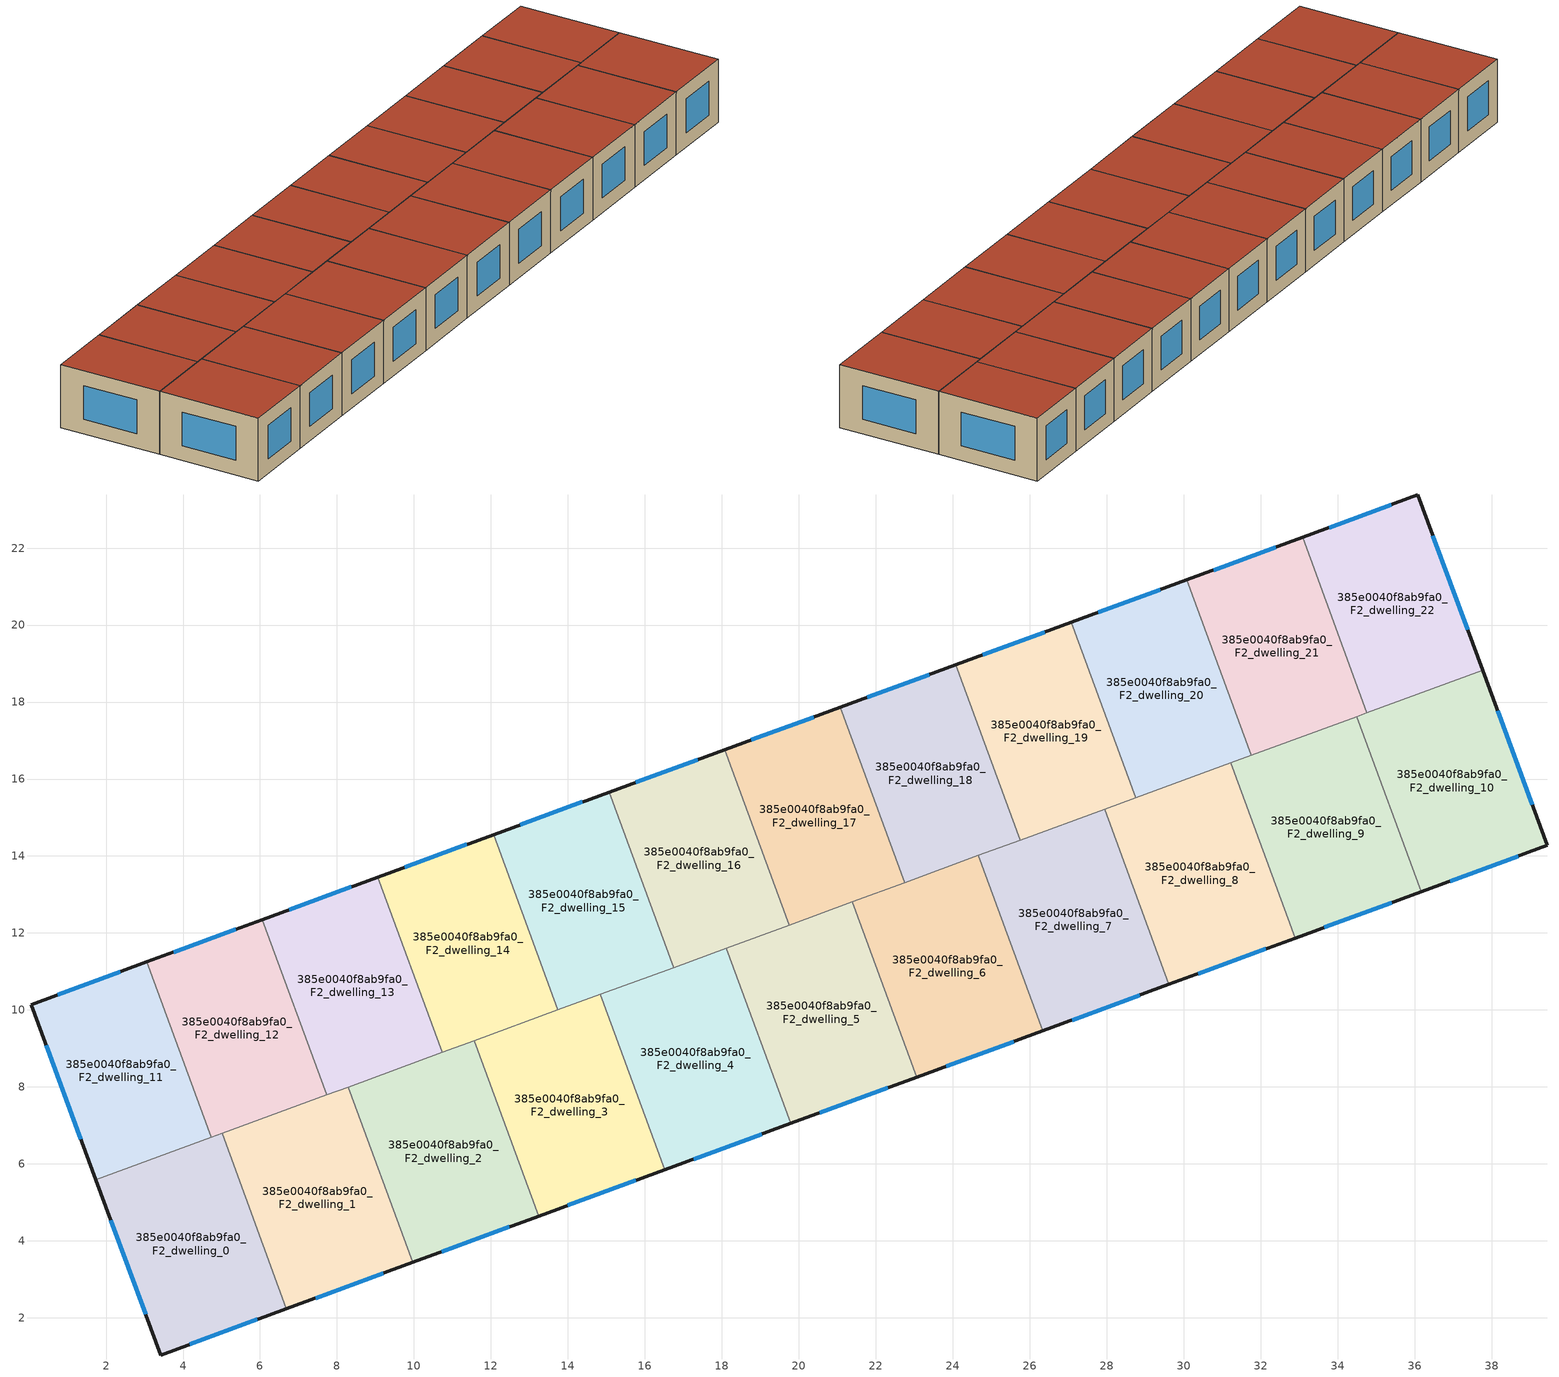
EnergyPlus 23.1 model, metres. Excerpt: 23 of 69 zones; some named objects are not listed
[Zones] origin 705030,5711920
385e0040f8ab9fa0_F2_dwelling_0
 floor to 385e0040f8ab9fa0_F1_dwelling_0 (EU_floor_Construction): 5.01,6.79 6.69,2.24 3.42,1.03 1.73,5.59 z6
 wall outside (EU_wall_Construction): 1.73,5.59 3.42,1.03 6.69,2.24 z6:9
 wall to 385e0040f8ab9fa0_F2_dwelling_1 (EU_wall_Construction): 6.69,2.24 5.01,6.79 z6:9
 wall to 385e0040f8ab9fa0_F2_dwelling_11 (EU_wall_Construction): 4.73,6.69 1.73,5.59 z6:9
 wall to 385e0040f8ab9fa0_F2_dwelling_12 (EU_wall_Construction): 5.01,6.79 4.73,6.69 z6:9
 window (EU_Window_Construction): 4.17,1.31 5.93,1.96 / 2.12,4.53 3.03,2.09 z6.69:8.31
 roof outside (EU_roof_Construction): 6.69,2.24 5.01,6.79 1.73,5.59 3.42,1.03 z9
385e0040f8ab9fa0_F2_dwelling_1
 floor to 385e0040f8ab9fa0_F1_dwelling_1 (EU_floor_Construction): 8.29,8 9.96,3.44 6.69,2.24 5.01,6.79 z6
 wall outside (EU_wall_Construction): 6.69,2.24 9.96,3.44 z6:9
 wall to 385e0040f8ab9fa0_F2_dwelling_2 (EU_wall_Construction): 9.96,3.44 8.29,8 z6:9
 wall to 385e0040f8ab9fa0_F2_dwelling_12 (EU_wall_Construction): 7.74,7.79 5.01,6.79 z6:9
 wall to 385e0040f8ab9fa0_F2_dwelling_13 (EU_wall_Construction): 8.29,8 7.74,7.79 z6:9
 window (EU_Window_Construction): 7.45,2.51 9.2,3.16 z6.69:8.31
 roof outside (EU_roof_Construction): 9.96,3.44 8.29,8 5.01,6.79 6.69,2.24 z9
385e0040f8ab9fa0_F2_dwelling_10
 floor to 385e0040f8ab9fa0_F1_dwelling_10 (EU_floor_Construction): 37.77,18.83 39.45,14.27 36.17,13.07 34.5,17.62 z6
 wall outside (EU_wall_Construction): 36.17,13.07 39.45,14.27 37.77,18.83 z6:9
 wall to 385e0040f8ab9fa0_F2_dwelling_9 (EU_wall_Construction): 34.5,17.62 36.17,13.07 z6:9
 wall to 385e0040f8ab9fa0_F2_dwelling_22 (EU_wall_Construction): 37.77,18.83 34.76,17.72 z6:9
 wall to 385e0040f8ab9fa0_F2_dwelling_21 (EU_wall_Construction): 34.76,17.72 34.5,17.62 z6:9
 window (EU_Window_Construction): 39.06,15.33 38.16,17.77 / 36.93,13.35 38.69,13.99 z6.69:8.31
 roof outside (EU_roof_Construction): 39.45,14.27 37.77,18.83 34.5,17.62 36.17,13.07 z9
385e0040f8ab9fa0_F2_dwelling_11
 floor to 385e0040f8ab9fa0_F1_dwelling_11 (EU_floor_Construction): 3.06,11.25 4.73,6.69 1.73,5.59 0.05,10.14 z6
 wall outside (EU_wall_Construction): 3.06,11.25 0.05,10.14 1.73,5.59 z6:9
 wall to 385e0040f8ab9fa0_F2_dwelling_12 (EU_wall_Construction): 4.73,6.69 3.06,11.25 z6:9
 window (EU_Window_Construction): 0.44,9.09 1.34,6.64 / 2.36,10.99 0.75,10.4 z6.69:8.31
 roof outside (EU_roof_Construction): 4.73,6.69 3.06,11.25 0.05,10.14 1.73,5.59 z9
385e0040f8ab9fa0_F2_dwelling_12
 floor to 385e0040f8ab9fa0_F1_dwelling_12 (EU_floor_Construction): 6.06,12.35 7.74,7.79 4.73,6.69 3.06,11.25 z6
 wall outside (EU_wall_Construction): 6.06,12.35 3.06,11.25 z6:9
 wall to 385e0040f8ab9fa0_F2_dwelling_13 (EU_wall_Construction): 7.74,7.79 6.06,12.35 z6:9
 window (EU_Window_Construction): 5.37,12.09 3.75,11.5 z6.69:8.31
 roof outside (EU_roof_Construction): 7.74,7.79 6.06,12.35 3.06,11.25 4.73,6.69 z9
385e0040f8ab9fa0_F2_dwelling_13
 floor to 385e0040f8ab9fa0_F1_dwelling_13 (EU_floor_Construction): 9.07,13.45 10.74,8.9 7.74,7.79 6.06,12.35 z6
 wall outside (EU_wall_Construction): 9.07,13.45 6.06,12.35 z6:9
 wall to 385e0040f8ab9fa0_F2_dwelling_14 (EU_wall_Construction): 10.74,8.9 9.07,13.45 z6:9
 wall to 385e0040f8ab9fa0_F2_dwelling_2 (EU_wall_Construction): 8.29,8 10.74,8.9 z6:9
 window (EU_Window_Construction): 8.37,13.2 6.76,12.6 z6.69:8.31
 roof outside (EU_roof_Construction): 10.74,8.9 9.07,13.45 6.06,12.35 7.74,7.79 z9
385e0040f8ab9fa0_F2_dwelling_14
 floor to 385e0040f8ab9fa0_F1_dwelling_14 (EU_floor_Construction): 12.07,14.55 13.74,10 10.74,8.9 9.07,13.45 z6
 wall outside (EU_wall_Construction): 12.07,14.55 9.07,13.45 z6:9
 wall to 385e0040f8ab9fa0_F2_dwelling_15 (EU_wall_Construction): 13.74,10 12.07,14.55 z6:9
 wall to 385e0040f8ab9fa0_F2_dwelling_3 (EU_wall_Construction): 11.57,9.2 13.74,10 z6:9
 wall to 385e0040f8ab9fa0_F2_dwelling_2 (EU_wall_Construction): 10.74,8.9 11.57,9.2 z6:9
 window (EU_Window_Construction): 11.37,14.3 9.76,13.71 z6.69:8.31
 roof outside (EU_roof_Construction): 13.74,10 12.07,14.55 9.07,13.45 10.74,8.9 z9
385e0040f8ab9fa0_F2_dwelling_15
 floor to 385e0040f8ab9fa0_F1_dwelling_15 (EU_floor_Construction): 15.07,15.66 16.74,11.1 13.74,10 12.07,14.55 z6
 wall outside (EU_wall_Construction): 15.07,15.66 12.07,14.55 z6:9
 wall to 385e0040f8ab9fa0_F2_dwelling_16 (EU_wall_Construction): 16.74,11.1 15.07,15.66 z6:9
 wall to 385e0040f8ab9fa0_F2_dwelling_4 (EU_wall_Construction): 14.84,10.4 16.74,11.1 z6:9
 wall to 385e0040f8ab9fa0_F2_dwelling_3 (EU_wall_Construction): 13.74,10 14.84,10.4 z6:9
 window (EU_Window_Construction): 14.38,15.4 12.76,14.81 z6.69:8.31
 roof outside (EU_roof_Construction): 16.74,11.1 15.07,15.66 12.07,14.55 13.74,10 z9
385e0040f8ab9fa0_F2_dwelling_16
 floor to 385e0040f8ab9fa0_F1_dwelling_16 (EU_floor_Construction): 18.07,16.76 19.75,12.21 16.74,11.1 15.07,15.66 z6
 wall outside (EU_wall_Construction): 18.07,16.76 15.07,15.66 z6:9
 wall to 385e0040f8ab9fa0_F2_dwelling_17 (EU_wall_Construction): 19.75,12.21 18.07,16.76 z6:9
 wall to 385e0040f8ab9fa0_F2_dwelling_5 (EU_wall_Construction): 18.12,11.61 19.75,12.21 z6:9
 wall to 385e0040f8ab9fa0_F2_dwelling_4 (EU_wall_Construction): 16.75,11.1 18.12,11.61 z6:9
 window (EU_Window_Construction): 17.38,16.51 15.77,15.91 z6.69:8.31
 roof outside (EU_roof_Construction): 19.75,12.21 18.07,16.76 15.07,15.66 16.74,11.1 z9
385e0040f8ab9fa0_F2_dwelling_17
 floor to 385e0040f8ab9fa0_F1_dwelling_17 (EU_floor_Construction): 21.08,17.87 22.75,13.31 19.75,12.21 18.07,16.76 z6
 wall outside (EU_wall_Construction): 21.08,17.87 18.07,16.76 z6:9
 wall to 385e0040f8ab9fa0_F2_dwelling_18 (EU_wall_Construction): 22.75,13.31 21.08,17.87 z6:9
 wall to 385e0040f8ab9fa0_F2_dwelling_6 (EU_wall_Construction): 21.39,12.81 22.75,13.31 z6:9
 wall to 385e0040f8ab9fa0_F2_dwelling_5 (EU_wall_Construction): 19.75,12.21 21.39,12.81 z6:9
 window (EU_Window_Construction): 20.38,17.61 18.77,17.02 z6.69:8.31
 roof outside (EU_roof_Construction): 22.75,13.31 21.08,17.87 18.07,16.76 19.75,12.21 z9
385e0040f8ab9fa0_F2_dwelling_18
 floor to 385e0040f8ab9fa0_F1_dwelling_18 (EU_floor_Construction): 24.08,18.97 25.76,14.41 22.75,13.31 21.08,17.87 z6
 wall outside (EU_wall_Construction): 24.08,18.97 21.08,17.87 z6:9
 wall to 385e0040f8ab9fa0_F2_dwelling_19 (EU_wall_Construction): 25.76,14.41 24.08,18.97 z6:9
 wall to 385e0040f8ab9fa0_F2_dwelling_7 (EU_wall_Construction): 24.67,14.01 25.76,14.41 z6:9
 wall to 385e0040f8ab9fa0_F2_dwelling_6 (EU_wall_Construction): 22.75,13.31 24.67,14.01 z6:9
 window (EU_Window_Construction): 23.39,18.71 21.77,18.12 z6.69:8.31
 roof outside (EU_roof_Construction): 25.76,14.41 24.08,18.97 21.08,17.87 22.75,13.31 z9
385e0040f8ab9fa0_F2_dwelling_19
 floor to 385e0040f8ab9fa0_F1_dwelling_19 (EU_floor_Construction): 27.08,20.07 28.76,15.51 25.76,14.41 24.08,18.97 z6
 wall outside (EU_wall_Construction): 27.08,20.07 24.08,18.97 z6:9
 wall to 385e0040f8ab9fa0_F2_dwelling_20 (EU_wall_Construction): 28.76,15.51 27.08,20.07 z6:9
 wall to 385e0040f8ab9fa0_F2_dwelling_8 (EU_wall_Construction): 27.95,15.22 28.76,15.51 z6:9
 wall to 385e0040f8ab9fa0_F2_dwelling_7 (EU_wall_Construction): 25.75,14.41 27.95,15.22 z6:9
 window (EU_Window_Construction): 26.39,19.82 24.78,19.22 z6.69:8.31
 roof outside (EU_roof_Construction): 28.76,15.51 27.08,20.07 24.08,18.97 25.76,14.41 z9
385e0040f8ab9fa0_F2_dwelling_2
 floor to 385e0040f8ab9fa0_F1_dwelling_2 (EU_floor_Construction): 11.57,9.2 13.24,4.64 9.96,3.44 8.29,8 z6
 wall outside (EU_wall_Construction): 9.96,3.44 13.24,4.64 z6:9
 wall to 385e0040f8ab9fa0_F2_dwelling_3 (EU_wall_Construction): 13.24,4.64 11.57,9.2 z6:9
 window (EU_Window_Construction): 10.72,3.72 12.48,4.36 z6.69:8.31
 roof outside (EU_roof_Construction): 13.24,4.64 11.57,9.2 8.29,8 9.96,3.44 z9
385e0040f8ab9fa0_F2_dwelling_20
 floor to 385e0040f8ab9fa0_F1_dwelling_20 (EU_floor_Construction): 30.09,21.17 31.76,16.62 28.76,15.51 27.08,20.07 z6
 wall outside (EU_wall_Construction): 30.09,21.17 27.08,20.07 z6:9
 wall to 385e0040f8ab9fa0_F2_dwelling_21 (EU_wall_Construction): 31.76,16.62 30.09,21.17 z6:9
 wall to 385e0040f8ab9fa0_F2_dwelling_9 (EU_wall_Construction): 31.22,16.42 31.76,16.62 z6:9
 wall to 385e0040f8ab9fa0_F2_dwelling_8 (EU_wall_Construction): 28.76,15.52 31.22,16.42 z6:9
 window (EU_Window_Construction): 29.39,20.92 27.78,20.33 z6.69:8.31
 roof outside (EU_roof_Construction): 31.76,16.62 30.09,21.17 27.08,20.07 28.76,15.51 z9
385e0040f8ab9fa0_F2_dwelling_21
 floor to 385e0040f8ab9fa0_F1_dwelling_21 (EU_floor_Construction): 33.09,22.28 34.76,17.72 31.76,16.62 30.09,21.17 z6
 wall outside (EU_wall_Construction): 33.09,22.28 30.09,21.17 z6:9
 wall to 385e0040f8ab9fa0_F2_dwelling_22 (EU_wall_Construction): 34.76,17.72 33.09,22.28 z6:9
 wall to 385e0040f8ab9fa0_F2_dwelling_9 (EU_wall_Construction): 31.76,16.62 34.5,17.62 z6:9
 window (EU_Window_Construction): 32.39,22.02 30.78,21.43 z6.69:8.31
 roof outside (EU_roof_Construction): 34.76,17.72 33.09,22.28 30.09,21.17 31.76,16.62 z9
385e0040f8ab9fa0_F2_dwelling_22
 floor to 385e0040f8ab9fa0_F1_dwelling_22 (EU_floor_Construction): 36.09,23.38 37.77,18.83 34.76,17.72 33.09,22.28 z6
 wall outside (EU_wall_Construction): 37.77,18.83 36.09,23.38 33.09,22.28 z6:9
 window (EU_Window_Construction): 37.38,19.88 36.48,22.33 / 35.39,23.12 33.78,22.53 z6.69:8.31
 roof outside (EU_roof_Construction): 37.77,18.83 36.09,23.38 33.09,22.28 34.76,17.72 z9
385e0040f8ab9fa0_F2_dwelling_3
 floor to 385e0040f8ab9fa0_F1_dwelling_3 (EU_floor_Construction): 14.84,10.4 16.52,5.85 13.24,4.64 11.57,9.2 z6
 wall outside (EU_wall_Construction): 13.24,4.64 16.52,5.85 z6:9
 wall to 385e0040f8ab9fa0_F2_dwelling_4 (EU_wall_Construction): 16.52,5.85 14.84,10.4 z6:9
 window (EU_Window_Construction): 14,4.92 15.76,5.57 z6.69:8.31
 roof outside (EU_roof_Construction): 16.52,5.85 14.84,10.4 11.57,9.2 13.24,4.64 z9
385e0040f8ab9fa0_F2_dwelling_4
 floor to 385e0040f8ab9fa0_F1_dwelling_4 (EU_floor_Construction): 18.12,11.61 19.79,7.05 16.52,5.85 14.84,10.4 z6
 wall outside (EU_wall_Construction): 16.52,5.85 19.79,7.05 z6:9
 wall to 385e0040f8ab9fa0_F2_dwelling_5 (EU_wall_Construction): 19.79,7.05 18.12,11.61 z6:9
 window (EU_Window_Construction): 17.27,6.13 19.03,6.77 z6.69:8.31
 roof outside (EU_roof_Construction): 19.79,7.05 18.12,11.61 14.84,10.4 16.52,5.85 z9
385e0040f8ab9fa0_F2_dwelling_5
 floor to 385e0040f8ab9fa0_F1_dwelling_5 (EU_floor_Construction): 21.39,12.81 23.07,8.25 19.79,7.05 18.12,11.61 z6
 wall outside (EU_wall_Construction): 19.79,7.05 23.07,8.25 z6:9
 wall to 385e0040f8ab9fa0_F2_dwelling_6 (EU_wall_Construction): 23.07,8.25 21.39,12.81 z6:9
 window (EU_Window_Construction): 20.55,7.33 22.31,7.98 z6.69:8.31
 roof outside (EU_roof_Construction): 23.07,8.25 21.39,12.81 18.12,11.61 19.79,7.05 z9
385e0040f8ab9fa0_F2_dwelling_6
 floor to 385e0040f8ab9fa0_F1_dwelling_6 (EU_floor_Construction): 24.67,14.01 26.34,9.46 23.07,8.25 21.39,12.81 z6
 wall outside (EU_wall_Construction): 23.07,8.25 26.34,9.46 z6:9
 wall to 385e0040f8ab9fa0_F2_dwelling_7 (EU_wall_Construction): 26.34,9.46 24.67,14.01 z6:9
 window (EU_Window_Construction): 23.83,8.53 25.58,9.18 z6.69:8.31
 roof outside (EU_roof_Construction): 26.34,9.46 24.67,14.01 21.39,12.81 23.07,8.25 z9
385e0040f8ab9fa0_F2_dwelling_7
 floor to 385e0040f8ab9fa0_F1_dwelling_7 (EU_floor_Construction): 27.95,15.22 29.62,10.66 26.34,9.46 24.67,14.01 z6
 wall outside (EU_wall_Construction): 26.34,9.46 29.62,10.66 z6:9
 wall to 385e0040f8ab9fa0_F2_dwelling_8 (EU_wall_Construction): 29.62,10.66 27.95,15.22 z6:9
 window (EU_Window_Construction): 27.1,9.74 28.86,10.38 z6.69:8.31
 roof outside (EU_roof_Construction): 29.62,10.66 27.95,15.22 24.67,14.01 26.34,9.46 z9
385e0040f8ab9fa0_F2_dwelling_8
 floor to 385e0040f8ab9fa0_F1_dwelling_8 (EU_floor_Construction): 31.22,16.42 32.9,11.87 29.62,10.66 27.95,15.22 z6
 wall outside (EU_wall_Construction): 29.62,10.66 32.9,11.87 z6:9
 wall to 385e0040f8ab9fa0_F2_dwelling_9 (EU_wall_Construction): 32.9,11.87 31.22,16.42 z6:9
 window (EU_Window_Construction): 30.38,10.94 32.14,11.59 z6.69:8.31
 roof outside (EU_roof_Construction): 32.9,11.87 31.22,16.42 27.95,15.22 29.62,10.66 z9
385e0040f8ab9fa0_F2_dwelling_9
 floor to 385e0040f8ab9fa0_F1_dwelling_9 (EU_floor_Construction): 34.5,17.62 36.17,13.07 32.9,11.87 31.22,16.42 z6
 wall outside (EU_wall_Construction): 32.9,11.87 36.17,13.07 z6:9
 window (EU_Window_Construction): 33.65,12.14 35.41,12.79 z6.69:8.31
 roof outside (EU_roof_Construction): 36.17,13.07 34.5,17.62 31.22,16.42 32.9,11.87 z9
[Building]
EU S2 Campaign: North Axis=0; Terrain=City; Solar Distribution=FullExterior
[Site:Location]
London: Latitude=51.5; Longitude=-0.5; Time Zone=0; Elevation=25
[SizingPeriod:WeatherFileDays]
AnnualSizingPeriod: Begin Month=1; Begin Day of Month=1; End Month=12; End Day of Month=31; Day of Week for Start Day=Monday; Use Weather File Daylight Saving Period=No; Use Weather File Rain and Snow Indicators=No
[MATERIAL]
EU_InternalMass_Material: Roughness=MediumRough; Thickness=0.1; Conductivity=1; Density=1800; Specific Heat=900; Thermal Absorptance=0.9; Solar Absorptance=0.7; Visible Absorptance=0.7
[MATERIAL:NOMASS] Roughness=MediumRough; Thermal Absorptance=0.9; Solar Absorptance=0.7; Visible Absorptance=0.7
Name | Thermal Resistance
EU_wall_NoMass | 0.635353
EU_roof_NoMass | 0.675062
EU_floor_NoMass | 1.96382
[WINDOWMATERIAL:SIMPLEGLAZINGSYSTEM]
EU_Window_SimpleGlazing: UFactor=2.96269; Solar Heat Gain Coefficient=0.76; Visible Transmittance=0.76
[CONSTRUCTION]
EU_wall_Construction: EU_wall_NoMass
EU_roof_Construction: EU_roof_NoMass
EU_floor_Construction: EU_floor_NoMass
EU_InternalMass_Construction: EU_InternalMass_Material
EU_Window_Construction: EU_Window_SimpleGlazing
[ZONE] Type=1; Multiplier=1; Ceiling Height=autocalculate; Floor Area=autocalculate; Part of Total Floor Area=Yes
Name | Volume
385e0040f8ab9fa0_F2_dwelling_0 | 50.825
385e0040f8ab9fa0_F2_dwelling_1; 385e0040f8ab9fa0_F2_dwelling_2 | 50.8147
385e0040f8ab9fa0_F2_dwelling_10 | 50.8242
385e0040f8ab9fa0_F2_dwelling_11 | 46.5872
385e0040f8ab9fa0_F2_dwelling_12 | 46.6047
385e0040f8ab9fa0_F2_dwelling_13 | 46.5842
385e0040f8ab9fa0_F2_dwelling_14; 385e0040f8ab9fa0_F2_dwelling_18 | 46.585
385e0040f8ab9fa0_F2_dwelling_15; 385e0040f8ab9fa0_F2_dwelling_19 | 46.5769
385e0040f8ab9fa0_F2_dwelling_16; 385e0040f8ab9fa0_F2_dwelling_20 | 46.59375
385e0040f8ab9fa0_F2_dwelling_17 | 46.604
385e0040f8ab9fa0_F2_dwelling_21 | 46.6055
385e0040f8ab9fa0_F2_dwelling_22 | 46.5806
385e0040f8ab9fa0_F2_dwelling_3 | 50.8279
385e0040f8ab9fa0_F2_dwelling_4 | 50.8096
385e0040f8ab9fa0_F2_dwelling_5 | 50.8293
385e0040f8ab9fa0_F2_dwelling_6; 385e0040f8ab9fa0_F2_dwelling_9 | 50.8044
385e0040f8ab9fa0_F2_dwelling_7 | 50.8271
385e0040f8ab9fa0_F2_dwelling_8 | 50.8286
[INTERNALMASS] Construction=EU_InternalMass_Construction
Name | Zone or ZoneList | Surface Area
385e0040f8ab9fa0_F2_dwelling_0_EU_InternalMass | 385e0040f8ab9fa0_F2_dwelling_0 | 16.9417
385e0040f8ab9fa0_F2_dwelling_1_EU_InternalMass | 385e0040f8ab9fa0_F2_dwelling_1 | 16.9381
385e0040f8ab9fa0_F2_dwelling_2_EU_InternalMass | 385e0040f8ab9fa0_F2_dwelling_2 | 16.9381
385e0040f8ab9fa0_F2_dwelling_3_EU_InternalMass | 385e0040f8ab9fa0_F2_dwelling_3 | 16.9426
385e0040f8ab9fa0_F2_dwelling_4_EU_InternalMass | 385e0040f8ab9fa0_F2_dwelling_4 | 16.9364
385e0040f8ab9fa0_F2_dwelling_5_EU_InternalMass | 385e0040f8ab9fa0_F2_dwelling_5 | 16.9426
385e0040f8ab9fa0_F2_dwelling_6_EU_InternalMass | 385e0040f8ab9fa0_F2_dwelling_6 | 16.9347
385e0040f8ab9fa0_F2_dwelling_7_EU_InternalMass | 385e0040f8ab9fa0_F2_dwelling_7 | 16.9426
385e0040f8ab9fa0_F2_dwelling_8_EU_InternalMass | 385e0040f8ab9fa0_F2_dwelling_8 | 16.9426
385e0040f8ab9fa0_F2_dwelling_9_EU_InternalMass | 385e0040f8ab9fa0_F2_dwelling_9 | 16.9347
385e0040f8ab9fa0_F2_dwelling_10_EU_InternalMass | 385e0040f8ab9fa0_F2_dwelling_10 | 16.9417
385e0040f8ab9fa0_F2_dwelling_11_EU_InternalMass | 385e0040f8ab9fa0_F2_dwelling_11 | 15.529
385e0040f8ab9fa0_F2_dwelling_12_EU_InternalMass | 385e0040f8ab9fa0_F2_dwelling_12 | 15.535
385e0040f8ab9fa0_F2_dwelling_13_EU_InternalMass | 385e0040f8ab9fa0_F2_dwelling_13 | 15.5281
385e0040f8ab9fa0_F2_dwelling_14_EU_InternalMass | 385e0040f8ab9fa0_F2_dwelling_14 | 15.5281
385e0040f8ab9fa0_F2_dwelling_15_EU_InternalMass | 385e0040f8ab9fa0_F2_dwelling_15 | 15.5259
385e0040f8ab9fa0_F2_dwelling_16_EU_InternalMass | 385e0040f8ab9fa0_F2_dwelling_16 | 15.5311
385e0040f8ab9fa0_F2_dwelling_17_EU_InternalMass | 385e0040f8ab9fa0_F2_dwelling_17 | 15.535
385e0040f8ab9fa0_F2_dwelling_18_EU_InternalMass | 385e0040f8ab9fa0_F2_dwelling_18 | 15.5281
385e0040f8ab9fa0_F2_dwelling_19_EU_InternalMass | 385e0040f8ab9fa0_F2_dwelling_19 | 15.5259
385e0040f8ab9fa0_F2_dwelling_20_EU_InternalMass | 385e0040f8ab9fa0_F2_dwelling_20 | 15.5311
385e0040f8ab9fa0_F2_dwelling_21_EU_InternalMass | 385e0040f8ab9fa0_F2_dwelling_21 | 15.535
385e0040f8ab9fa0_F2_dwelling_22_EU_InternalMass | 385e0040f8ab9fa0_F2_dwelling_22 | 15.5267
[OTHEREQUIPMENT] Fuel Type=Electricity; Design Level Calculation Method=Watts/Area; Power per Zone Floor Area=1; Fraction Latent=0; Fraction Radiant=0; Fraction Lost=0; Carbon Dioxide Generation Rate=0; EndUse Subcategory=EU_Step8_InternalGains
Name | Zone or ZoneList or Space or SpaceList | Schedule
EU_Step8_InternalGain_385e0040f8ab9fa0_F2_dwelling_0_f000 | 385e0040f8ab9fa0_F2_dwelling_0 | EU_Step8_GainSchedule_385e0040f8ab9fa0_F2_dwelling_0_f000
EU_Step8_InternalGain_385e0040f8ab9fa0_F2_dwelling_1_f000 | 385e0040f8ab9fa0_F2_dwelling_1 | EU_Step8_GainSchedule_385e0040f8ab9fa0_F2_dwelling_1_f000
EU_Step8_InternalGain_385e0040f8ab9fa0_F2_dwelling_2_f000 | 385e0040f8ab9fa0_F2_dwelling_2 | EU_Step8_GainSchedule_385e0040f8ab9fa0_F2_dwelling_2_f000
EU_Step8_InternalGain_385e0040f8ab9fa0_F2_dwelling_3_f000 | 385e0040f8ab9fa0_F2_dwelling_3 | EU_Step8_GainSchedule_385e0040f8ab9fa0_F2_dwelling_3_f000
EU_Step8_InternalGain_385e0040f8ab9fa0_F2_dwelling_4_f000 | 385e0040f8ab9fa0_F2_dwelling_4 | EU_Step8_GainSchedule_385e0040f8ab9fa0_F2_dwelling_4_f000
EU_Step8_InternalGain_385e0040f8ab9fa0_F2_dwelling_5_f000 | 385e0040f8ab9fa0_F2_dwelling_5 | EU_Step8_GainSchedule_385e0040f8ab9fa0_F2_dwelling_5_f000
EU_Step8_InternalGain_385e0040f8ab9fa0_F2_dwelling_6_f000 | 385e0040f8ab9fa0_F2_dwelling_6 | EU_Step8_GainSchedule_385e0040f8ab9fa0_F2_dwelling_6_f000
EU_Step8_InternalGain_385e0040f8ab9fa0_F2_dwelling_7_f000 | 385e0040f8ab9fa0_F2_dwelling_7 | EU_Step8_GainSchedule_385e0040f8ab9fa0_F2_dwelling_7_f000
EU_Step8_InternalGain_385e0040f8ab9fa0_F2_dwelling_8_f000 | 385e0040f8ab9fa0_F2_dwelling_8 | EU_Step8_GainSchedule_385e0040f8ab9fa0_F2_dwelling_8_f000
EU_Step8_InternalGain_385e0040f8ab9fa0_F2_dwelling_9_f000 | 385e0040f8ab9fa0_F2_dwelling_9 | EU_Step8_GainSchedule_385e0040f8ab9fa0_F2_dwelling_9_f000
EU_Step8_InternalGain_385e0040f8ab9fa0_F2_dwelling_10_f000 | 385e0040f8ab9fa0_F2_dwelling_10 | EU_Step8_GainSchedule_385e0040f8ab9fa0_F2_dwelling_10_f000
EU_Step8_InternalGain_385e0040f8ab9fa0_F2_dwelling_11_f000 | 385e0040f8ab9fa0_F2_dwelling_11 | EU_Step8_GainSchedule_385e0040f8ab9fa0_F2_dwelling_11_f000
EU_Step8_InternalGain_385e0040f8ab9fa0_F2_dwelling_12_f000 | 385e0040f8ab9fa0_F2_dwelling_12 | EU_Step8_GainSchedule_385e0040f8ab9fa0_F2_dwelling_12_f000
EU_Step8_InternalGain_385e0040f8ab9fa0_F2_dwelling_13_f000 | 385e0040f8ab9fa0_F2_dwelling_13 | EU_Step8_GainSchedule_385e0040f8ab9fa0_F2_dwelling_13_f000
EU_Step8_InternalGain_385e0040f8ab9fa0_F2_dwelling_14_f000 | 385e0040f8ab9fa0_F2_dwelling_14 | EU_Step8_GainSchedule_385e0040f8ab9fa0_F2_dwelling_14_f000
EU_Step8_InternalGain_385e0040f8ab9fa0_F2_dwelling_15_f000 | 385e0040f8ab9fa0_F2_dwelling_15 | EU_Step8_GainSchedule_385e0040f8ab9fa0_F2_dwelling_15_f000
EU_Step8_InternalGain_385e0040f8ab9fa0_F2_dwelling_16_f000 | 385e0040f8ab9fa0_F2_dwelling_16 | EU_Step8_GainSchedule_385e0040f8ab9fa0_F2_dwelling_16_f000
EU_Step8_InternalGain_385e0040f8ab9fa0_F2_dwelling_17_f000 | 385e0040f8ab9fa0_F2_dwelling_17 | EU_Step8_GainSchedule_385e0040f8ab9fa0_F2_dwelling_17_f000
EU_Step8_InternalGain_385e0040f8ab9fa0_F2_dwelling_18_f000 | 385e0040f8ab9fa0_F2_dwelling_18 | EU_Step8_GainSchedule_385e0040f8ab9fa0_F2_dwelling_18_f000
EU_Step8_InternalGain_385e0040f8ab9fa0_F2_dwelling_19_f000 | 385e0040f8ab9fa0_F2_dwelling_19 | EU_Step8_GainSchedule_385e0040f8ab9fa0_F2_dwelling_19_f000
EU_Step8_InternalGain_385e0040f8ab9fa0_F2_dwelling_20_f000 | 385e0040f8ab9fa0_F2_dwelling_20 | EU_Step8_GainSchedule_385e0040f8ab9fa0_F2_dwelling_20_f000
EU_Step8_InternalGain_385e0040f8ab9fa0_F2_dwelling_21_f000 | 385e0040f8ab9fa0_F2_dwelling_21 | EU_Step8_GainSchedule_385e0040f8ab9fa0_F2_dwelling_21_f000
EU_Step8_InternalGain_385e0040f8ab9fa0_F2_dwelling_22_f000 | 385e0040f8ab9fa0_F2_dwelling_22 | EU_Step8_GainSchedule_385e0040f8ab9fa0_F2_dwelling_22_f000
[ZONEVENTILATION:DESIGNFLOWRATE] Schedule=EU_AlwaysOn; Design Flow Rate Calculation Method=AirChanges/Hour; Air Changes per Hour=0.555504; Ventilation Type=Natural; Fan Pressure Rise=0; Fan Total Efficiency=1; Constant Term Coefficient=1; Temperature Term Coefficient=0; Velocity Term Coefficient=0; Velocity Squared Term Coefficient=0; Minimum Indoor Temperature=-100; Maximum Indoor Temperature=100; Delta Temperature=-100; Minimum Outdoor Temperature=-100; Maximum Outdoor Temperature=100; Maximum Wind Speed=40
Name | Zone or ZoneList or Space or SpaceList
EU_ConstantAir_385e0040f8ab9fa0_F2_dwelling_0 | 385e0040f8ab9fa0_F2_dwelling_0
EU_ConstantAir_385e0040f8ab9fa0_F2_dwelling_1 | 385e0040f8ab9fa0_F2_dwelling_1
EU_ConstantAir_385e0040f8ab9fa0_F2_dwelling_2 | 385e0040f8ab9fa0_F2_dwelling_2
EU_ConstantAir_385e0040f8ab9fa0_F2_dwelling_3 | 385e0040f8ab9fa0_F2_dwelling_3
EU_ConstantAir_385e0040f8ab9fa0_F2_dwelling_4 | 385e0040f8ab9fa0_F2_dwelling_4
EU_ConstantAir_385e0040f8ab9fa0_F2_dwelling_5 | 385e0040f8ab9fa0_F2_dwelling_5
EU_ConstantAir_385e0040f8ab9fa0_F2_dwelling_6 | 385e0040f8ab9fa0_F2_dwelling_6
EU_ConstantAir_385e0040f8ab9fa0_F2_dwelling_7 | 385e0040f8ab9fa0_F2_dwelling_7
EU_ConstantAir_385e0040f8ab9fa0_F2_dwelling_8 | 385e0040f8ab9fa0_F2_dwelling_8
EU_ConstantAir_385e0040f8ab9fa0_F2_dwelling_9 | 385e0040f8ab9fa0_F2_dwelling_9
EU_ConstantAir_385e0040f8ab9fa0_F2_dwelling_10 | 385e0040f8ab9fa0_F2_dwelling_10
EU_ConstantAir_385e0040f8ab9fa0_F2_dwelling_11 | 385e0040f8ab9fa0_F2_dwelling_11
EU_ConstantAir_385e0040f8ab9fa0_F2_dwelling_12 | 385e0040f8ab9fa0_F2_dwelling_12
EU_ConstantAir_385e0040f8ab9fa0_F2_dwelling_13 | 385e0040f8ab9fa0_F2_dwelling_13
EU_ConstantAir_385e0040f8ab9fa0_F2_dwelling_14 | 385e0040f8ab9fa0_F2_dwelling_14
EU_ConstantAir_385e0040f8ab9fa0_F2_dwelling_15 | 385e0040f8ab9fa0_F2_dwelling_15
EU_ConstantAir_385e0040f8ab9fa0_F2_dwelling_16 | 385e0040f8ab9fa0_F2_dwelling_16
EU_ConstantAir_385e0040f8ab9fa0_F2_dwelling_17 | 385e0040f8ab9fa0_F2_dwelling_17
EU_ConstantAir_385e0040f8ab9fa0_F2_dwelling_18 | 385e0040f8ab9fa0_F2_dwelling_18
EU_ConstantAir_385e0040f8ab9fa0_F2_dwelling_19 | 385e0040f8ab9fa0_F2_dwelling_19
EU_ConstantAir_385e0040f8ab9fa0_F2_dwelling_20 | 385e0040f8ab9fa0_F2_dwelling_20
EU_ConstantAir_385e0040f8ab9fa0_F2_dwelling_21 | 385e0040f8ab9fa0_F2_dwelling_21
EU_ConstantAir_385e0040f8ab9fa0_F2_dwelling_22 | 385e0040f8ab9fa0_F2_dwelling_22
[HVACTEMPLATE:ZONE:IDEALLOADSAIRSYSTEM] System Availability Schedule=EU_AlwaysOn; Maximum Heating Supply Air Temperature=50; Minimum Cooling Supply Air Temperature=13; Maximum Heating Supply Air Humidity Ratio=0.0156; Minimum Cooling Supply Air Humidity Ratio=0.0077; Heating Limit=NoLimit; Cooling Limit=NoLimit; Heating Availability Schedule=EU_AlwaysOn; Cooling Availability Schedule=EU_CoolingOff; Dehumidification Control Type=ConstantSensibleHeatRatio; Cooling Sensible Heat Ratio=0.7; Dehumidification Setpoint=60; Humidification Control Type=None; Humidification Setpoint=30; Outdoor Air Method=None; Outdoor Air Flow Rate per Person=0.00944; Outdoor Air Flow Rate per Zone Floor Area=0; Outdoor Air Flow Rate per Zone=0; Demand Controlled Ventilation Type=None; Outdoor Air Economizer Type=NoEconomizer; Heat Recovery Type=None; Sensible Heat Recovery Effectiveness=0.7; Latent Heat Recovery Effectiveness=0.65
Name | Template Thermostat
385e0040f8ab9fa0_F2_dwelling_0 | EU_HeatOnly_385e0040f8ab9fa0_F2_dwelling_0
385e0040f8ab9fa0_F2_dwelling_1 | EU_HeatOnly_385e0040f8ab9fa0_F2_dwelling_1
385e0040f8ab9fa0_F2_dwelling_2 | EU_HeatOnly_385e0040f8ab9fa0_F2_dwelling_2
385e0040f8ab9fa0_F2_dwelling_3 | EU_HeatOnly_385e0040f8ab9fa0_F2_dwelling_3
385e0040f8ab9fa0_F2_dwelling_4 | EU_HeatOnly_385e0040f8ab9fa0_F2_dwelling_4
385e0040f8ab9fa0_F2_dwelling_5 | EU_HeatOnly_385e0040f8ab9fa0_F2_dwelling_5
385e0040f8ab9fa0_F2_dwelling_6 | EU_HeatOnly_385e0040f8ab9fa0_F2_dwelling_6
385e0040f8ab9fa0_F2_dwelling_7 | EU_HeatOnly_385e0040f8ab9fa0_F2_dwelling_7
385e0040f8ab9fa0_F2_dwelling_8 | EU_HeatOnly_385e0040f8ab9fa0_F2_dwelling_8
385e0040f8ab9fa0_F2_dwelling_9 | EU_HeatOnly_385e0040f8ab9fa0_F2_dwelling_9
385e0040f8ab9fa0_F2_dwelling_10 | EU_HeatOnly_385e0040f8ab9fa0_F2_dwelling_10
385e0040f8ab9fa0_F2_dwelling_11 | EU_HeatOnly_385e0040f8ab9fa0_F2_dwelling_11
385e0040f8ab9fa0_F2_dwelling_12 | EU_HeatOnly_385e0040f8ab9fa0_F2_dwelling_12
385e0040f8ab9fa0_F2_dwelling_13 | EU_HeatOnly_385e0040f8ab9fa0_F2_dwelling_13
385e0040f8ab9fa0_F2_dwelling_14 | EU_HeatOnly_385e0040f8ab9fa0_F2_dwelling_14
385e0040f8ab9fa0_F2_dwelling_15 | EU_HeatOnly_385e0040f8ab9fa0_F2_dwelling_15
385e0040f8ab9fa0_F2_dwelling_16 | EU_HeatOnly_385e0040f8ab9fa0_F2_dwelling_16
385e0040f8ab9fa0_F2_dwelling_17 | EU_HeatOnly_385e0040f8ab9fa0_F2_dwelling_17
385e0040f8ab9fa0_F2_dwelling_18 | EU_HeatOnly_385e0040f8ab9fa0_F2_dwelling_18
385e0040f8ab9fa0_F2_dwelling_19 | EU_HeatOnly_385e0040f8ab9fa0_F2_dwelling_19
385e0040f8ab9fa0_F2_dwelling_20 | EU_HeatOnly_385e0040f8ab9fa0_F2_dwelling_20
385e0040f8ab9fa0_F2_dwelling_21 | EU_HeatOnly_385e0040f8ab9fa0_F2_dwelling_21
385e0040f8ab9fa0_F2_dwelling_22 | EU_HeatOnly_385e0040f8ab9fa0_F2_dwelling_22
[SIZING:ZONE] Zone Cooling Design Supply Air Temperature Input Method=SupplyAirTemperature; Zone Cooling Design Supply Air Temperature=13; Zone Heating Design Supply Air Temperature Input Method=SupplyAirTemperature; Zone Heating Design Supply Air Temperature=50; Zone Cooling Design Supply Air Humidity Ratio=0.008; Zone Heating Design Supply Air Humidity Ratio=0.008; Cooling Design Air Flow Method=DesignDay; Cooling Design Air Flow Rate=0; Cooling Minimum Air Flow per Zone Floor Area=0.000762; Cooling Minimum Air Flow=0; Cooling Minimum Air Flow Fraction=0.2; Heating Design Air Flow Method=DesignDay; Heating Design Air Flow Rate=0; Heating Maximum Air Flow per Zone Floor Area=0.002032; Heating Maximum Air Flow=0.141576; Heating Maximum Air Flow Fraction=0.3; Account for Dedicated Outdoor Air System=No; Dedicated Outdoor Air System Control Strategy=NeutralSupplyAir; Dedicated Outdoor Air Low Setpoint Temperature for Design=autosize; Dedicated Outdoor Air High Setpoint Temperature for Design=autosize; Zone Load Sizing Method=Sensible Load Only No Latent Load; Zone Latent Cooling Design Supply Air Humidity Ratio Input Method=HumidityRatioDifference; Zone Cooling Design Supply Air Humidity Ratio Difference=0.005; Zone Latent Heating Design Supply Air Humidity Ratio Input Method=HumidityRatioDifference; Zone Humidification Design Supply Air Humidity Ratio Difference=0.005
385e0040f8ab9fa0_F2_dwelling_0; 385e0040f8ab9fa0_F2_dwelling_1; 385e0040f8ab9fa0_F2_dwelling_2; 385e0040f8ab9fa0_F2_dwelling_3; 385e0040f8ab9fa0_F2_dwelling_4; 385e0040f8ab9fa0_F2_dwelling_5; 385e0040f8ab9fa0_F2_dwelling_6; 385e0040f8ab9fa0_F2_dwelling_7; 385e0040f8ab9fa0_F2_dwelling_8; 385e0040f8ab9fa0_F2_dwelling_9; 385e0040f8ab9fa0_F2_dwelling_10; 385e0040f8ab9fa0_F2_dwelling_11; 385e0040f8ab9fa0_F2_dwelling_12; 385e0040f8ab9fa0_F2_dwelling_13; 385e0040f8ab9fa0_F2_dwelling_14; 385e0040f8ab9fa0_F2_dwelling_15; 385e0040f8ab9fa0_F2_dwelling_16; 385e0040f8ab9fa0_F2_dwelling_17; 385e0040f8ab9fa0_F2_dwelling_18; 385e0040f8ab9fa0_F2_dwelling_19; 385e0040f8ab9fa0_F2_dwelling_20; 385e0040f8ab9fa0_F2_dwelling_21; 385e0040f8ab9fa0_F2_dwelling_22
[SCHEDULE:CONSTANT]
Name | Hourly Value
EU_AlwaysOn | 1
EU_CoolingOff | 0
[SCHEDULE:FILE] Column Number=1; Rows to Skip at Top=0; Number of Hours of Data=8760; Column Separator=Comma; Interpolate to Timestep=No; Minutes per Item=60; Adjust Schedule for Daylight Savings=Yes
Name | File
EU_Step8_GainSchedule_385e0040f8ab9fa0_F2_dwelling_0_f000 | ../../schedules/385e0040f8ab9fa0/385e0040f8ab9fa0_F2_dwelling_0_f000_gain.csv
EU_Step8_GainSchedule_385e0040f8ab9fa0_F2_dwelling_1_f000 | ../../schedules/385e0040f8ab9fa0/385e0040f8ab9fa0_F2_dwelling_1_f000_gain.csv
EU_Step8_GainSchedule_385e0040f8ab9fa0_F2_dwelling_2_f000 | ../../schedules/385e0040f8ab9fa0/385e0040f8ab9fa0_F2_dwelling_2_f000_gain.csv
EU_Step8_GainSchedule_385e0040f8ab9fa0_F2_dwelling_3_f000 | ../../schedules/385e0040f8ab9fa0/385e0040f8ab9fa0_F2_dwelling_3_f000_gain.csv
EU_Step8_GainSchedule_385e0040f8ab9fa0_F2_dwelling_4_f000 | ../../schedules/385e0040f8ab9fa0/385e0040f8ab9fa0_F2_dwelling_4_f000_gain.csv
EU_Step8_GainSchedule_385e0040f8ab9fa0_F2_dwelling_5_f000 | ../../schedules/385e0040f8ab9fa0/385e0040f8ab9fa0_F2_dwelling_5_f000_gain.csv
EU_Step8_GainSchedule_385e0040f8ab9fa0_F2_dwelling_6_f000 | ../../schedules/385e0040f8ab9fa0/385e0040f8ab9fa0_F2_dwelling_6_f000_gain.csv
EU_Step8_GainSchedule_385e0040f8ab9fa0_F2_dwelling_7_f000 | ../../schedules/385e0040f8ab9fa0/385e0040f8ab9fa0_F2_dwelling_7_f000_gain.csv
EU_Step8_GainSchedule_385e0040f8ab9fa0_F2_dwelling_8_f000 | ../../schedules/385e0040f8ab9fa0/385e0040f8ab9fa0_F2_dwelling_8_f000_gain.csv
EU_Step8_GainSchedule_385e0040f8ab9fa0_F2_dwelling_9_f000 | ../../schedules/385e0040f8ab9fa0/385e0040f8ab9fa0_F2_dwelling_9_f000_gain.csv
EU_Step8_GainSchedule_385e0040f8ab9fa0_F2_dwelling_10_f000 | ../../schedules/385e0040f8ab9fa0/385e0040f8ab9fa0_F2_dwelling_10_f000_gain.csv
EU_Step8_GainSchedule_385e0040f8ab9fa0_F2_dwelling_11_f000 | ../../schedules/385e0040f8ab9fa0/385e0040f8ab9fa0_F2_dwelling_11_f000_gain.csv
EU_Step8_GainSchedule_385e0040f8ab9fa0_F2_dwelling_12_f000 | ../../schedules/385e0040f8ab9fa0/385e0040f8ab9fa0_F2_dwelling_12_f000_gain.csv
EU_Step8_GainSchedule_385e0040f8ab9fa0_F2_dwelling_13_f000 | ../../schedules/385e0040f8ab9fa0/385e0040f8ab9fa0_F2_dwelling_13_f000_gain.csv
EU_Step8_GainSchedule_385e0040f8ab9fa0_F2_dwelling_14_f000 | ../../schedules/385e0040f8ab9fa0/385e0040f8ab9fa0_F2_dwelling_14_f000_gain.csv
EU_Step8_GainSchedule_385e0040f8ab9fa0_F2_dwelling_15_f000 | ../../schedules/385e0040f8ab9fa0/385e0040f8ab9fa0_F2_dwelling_15_f000_gain.csv
EU_Step8_GainSchedule_385e0040f8ab9fa0_F2_dwelling_16_f000 | ../../schedules/385e0040f8ab9fa0/385e0040f8ab9fa0_F2_dwelling_16_f000_gain.csv
EU_Step8_GainSchedule_385e0040f8ab9fa0_F2_dwelling_17_f000 | ../../schedules/385e0040f8ab9fa0/385e0040f8ab9fa0_F2_dwelling_17_f000_gain.csv
EU_Step8_GainSchedule_385e0040f8ab9fa0_F2_dwelling_18_f000 | ../../schedules/385e0040f8ab9fa0/385e0040f8ab9fa0_F2_dwelling_18_f000_gain.csv
EU_Step8_GainSchedule_385e0040f8ab9fa0_F2_dwelling_19_f000 | ../../schedules/385e0040f8ab9fa0/385e0040f8ab9fa0_F2_dwelling_19_f000_gain.csv
EU_Step8_GainSchedule_385e0040f8ab9fa0_F2_dwelling_20_f000 | ../../schedules/385e0040f8ab9fa0/385e0040f8ab9fa0_F2_dwelling_20_f000_gain.csv
EU_Step8_GainSchedule_385e0040f8ab9fa0_F2_dwelling_21_f000 | ../../schedules/385e0040f8ab9fa0/385e0040f8ab9fa0_F2_dwelling_21_f000_gain.csv
EU_Step8_GainSchedule_385e0040f8ab9fa0_F2_dwelling_22_f000 | ../../schedules/385e0040f8ab9fa0/385e0040f8ab9fa0_F2_dwelling_22_f000_gain.csv
